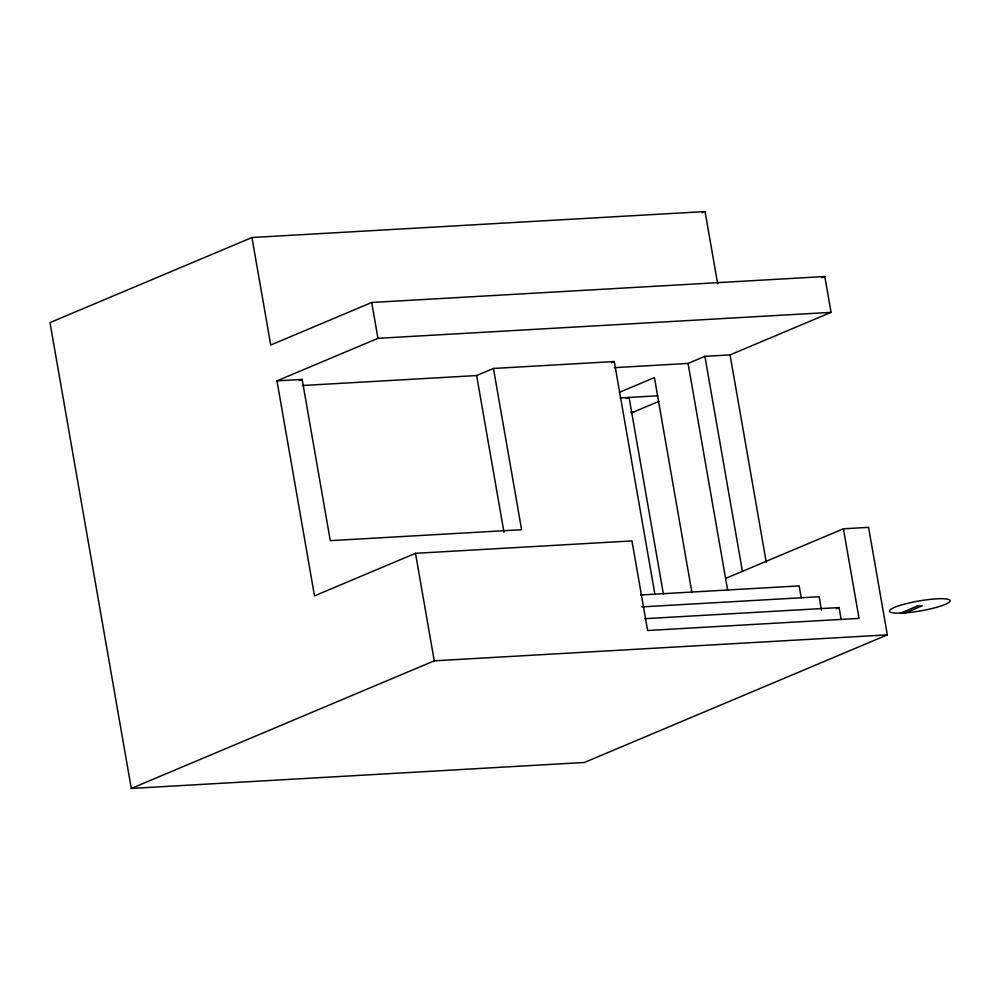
<?xml version="1.0" encoding="UTF-8"?>
<svg xmlns="http://www.w3.org/2000/svg" width="1000" height="1000" viewBox="0 0 1000 1000"><rect width="100%" height="100%" fill="white"/><g stroke="black" fill="none" stroke-linecap="round" stroke-linejoin="round"><path stroke-width="1.5" d="M717.65 283.738L705.05 211.562L251.962 237.525L50 322.6L131.3 788.438L584.388 762.475L887.337 634.862L868.575 527.362L843.4 528.8L725.588 578.425M614.338 367.65L688.062 363.425L704.9 356.337L730.062 354.9L831.05 312.362L824.8 276.525L371.7 302.488L270.725 345.025L251.962 237.525M843.4 528.8L859.038 618.387L647.6 630.5L631.962 540.913L415.487 553.325L314.5 595.862L276.975 380.863L377.962 338.325L831.05 312.362M299.35 380.6L302.15 379.412L330.288 540.662L521.6 529.7L493.45 368.45L614.275 361.538L654.85 593.987M702.188 212.775L705.05 211.562M302.425 385.525L476.625 375.55L493.45 368.45M611.475 362.713L614.275 361.538M821.95 277.725L824.8 276.525M619.338 392.375L654.412 377.612L691.925 592.612M626.3 398.612L629.087 397.438L663.4 594.012M631.25 413.013L659.075 401.3M131.3 788.438L434.25 660.825L887.337 634.862M836.275 608.737L839.075 607.562L841.162 619.5M902.95 613.013L910.05 612.4A30.725 5.012 -9.9 0 0 950.062 600.675A30.725 5.012 -9.9 0 0 908.825 603.038A30.725 5.012 -9.9 0 0 897.013 613.15L903.175 612.925M276.975 380.863L302.15 379.412M620.2 397.95L657.788 395.788M630.988 412.025L634 411.85M640.588 594.987L799.163 585.9L801.25 597.85M641.888 606.888L819.125 596.737L821.462 610.175M644.737 618.7L839.075 607.562M730.062 354.9L766.25 562.225M704.9 356.337L742.425 571.337M688.062 363.425L727.675 590.375M476.625 375.55L503.963 532.188M371.7 302.488L377.962 338.325M415.487 553.325L434.25 660.825M917.288 606.062L900.688 613.062L905.7 612.775L922.3 605.775L917.288 606.062"/></g></svg>
